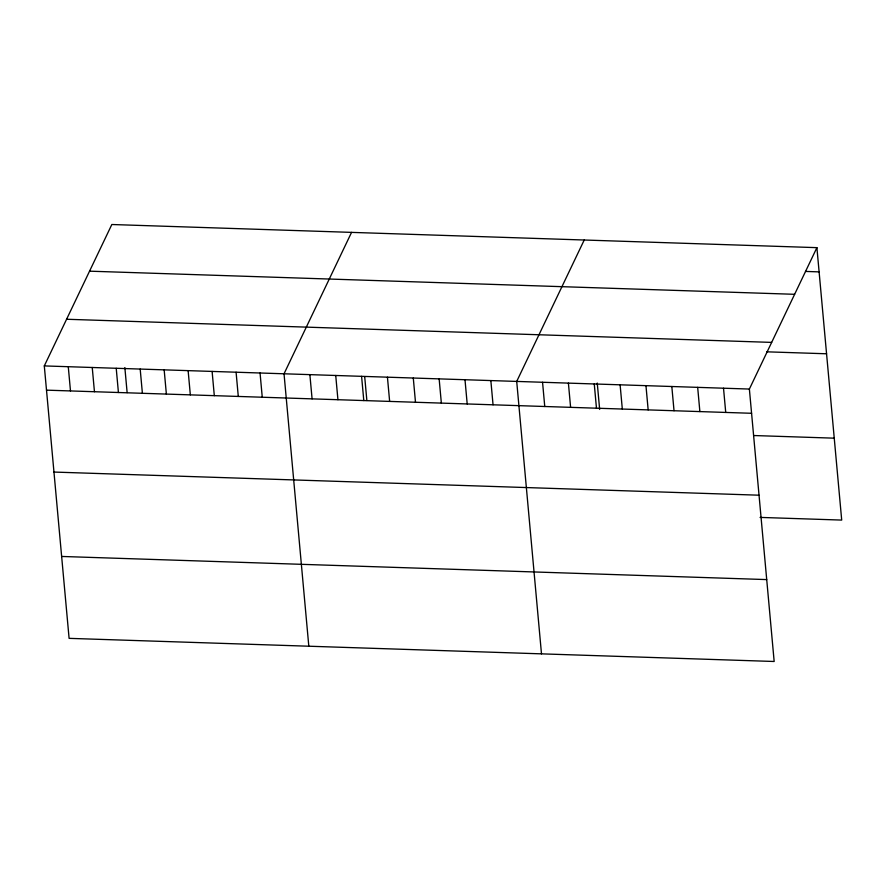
<?xml version="1.0" encoding="UTF-8"?>
<svg xmlns="http://www.w3.org/2000/svg" width="886" height="886" viewBox="0 0 886 886"><rect width="100%" height="100%" fill="white"/><g stroke="black" fill="none" stroke-linecap="round" stroke-linejoin="round"><path stroke-width="1.33" d="M816.903 247.648L749.379 389.054L774.165 661.488L69.097 638.352L44.3 365.918L111.835 224.512L816.903 247.648L841.7 520.082L760.055 517.402M351.554 232.376L284.029 373.792L308.815 646.215M584.228 240.006L516.704 381.423L541.49 653.857M805.507 271.426L819.107 271.88M89.541 271.171L794.62 294.307M66.583 319.259L771.662 342.395M766.7 351.82L826.572 353.78M44.3 365.918L749.379 389.054M46.504 390.15L751.583 413.286M753.964 435.535L834.247 438.171M53.957 472.061L759.036 495.196M61.643 556.452L766.711 579.588M723.519 388.212L725.723 412.444M697.67 387.359L699.874 411.591M671.821 386.517L674.024 410.75M645.96 385.665L648.164 409.897M620.111 384.812L622.315 409.044M597.253 383.062L599.656 409.443M594.262 383.97L596.466 408.202M568.402 383.117L570.606 407.35M542.553 382.276L544.757 406.508M490.844 380.581L493.048 404.802M464.995 379.729L467.199 403.961M439.146 378.876L441.35 403.108M413.286 378.034L415.49 402.266M387.437 377.181L389.641 401.413M364.7 376.749L366.859 400.483M361.588 376.34L363.792 400.561M335.728 375.487L337.931 399.719M309.878 374.634L312.082 398.866M260.052 373.006L262.256 397.238M236.086 372.22L238.29 396.452M212.108 371.433L214.312 395.665M188.131 370.647L190.335 394.868M164.165 369.861L166.369 394.082M140.187 369.074L142.391 393.295M124.848 367.568L127.13 392.62M116.221 368.288L118.425 392.509M92.244 367.502L94.448 391.723M68.277 366.715L70.481 390.936"/></g></svg>
